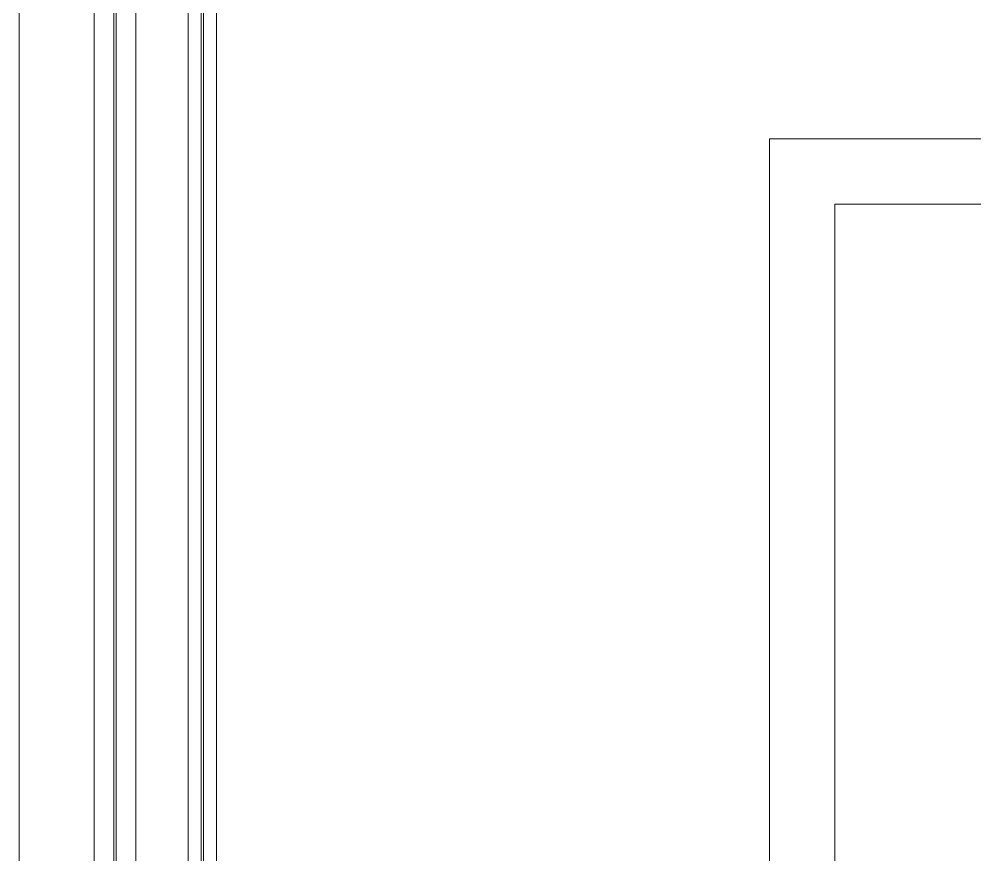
# Model space of a CAD drawing. Extents: x -2598 to 23780, y 0 to 8114.
# Drawn here: x 13047.5 to 13076.79, y 405.06 to 430.67 of the extents above; entities that cross this region are included whole.
import ezdxf

# ---------------------------------------------------------------- set-up
doc = ezdxf.new("R2010")
doc.units = 0
doc.header["$LTSCALE"] = 25
doc.header["$MEASUREMENT"] = 0
doc.layers.get('0').update_dxf_attribs({"color": 9, "lineweight": 9})
for name, color, linetype, lineweight in [('01', 9, 'Continuous', 9), ('06D', 9, 'Continuous', 9), ('10', 9, 'Continuous', 9), ('14', 9, 'Continuous', 9), ('15', 9, 'Continuous', 9)]:
    doc.layers.add(name, color=color, linetype=linetype, lineweight=lineweight)

# ---------------------------------------------------------------- blocks, each defined once
blk = doc.blocks.new('*U455')
at = {"layer": '15'}
for p, q in [((-1.469, -18.947), (-183.944, -18.947)), ((-1.469, -19.347), (-183.944, -19.347)), ((-1.469, -19.423), (-183.944, -19.423)), ((-1.469, -19.823), (-183.944, -19.823)), ((-1.469, -21.423), (-183.944, -21.423)), ((-1.469, -22.023), (-183.944, -22.023)), ((-1.469, -22.099), (-183.944, -22.099)), ((-1.469, -22.699), (-183.944, -22.699))]:
    blk.add_line(p, q, dxfattribs=at)
blk = doc.blocks.new('p-kolon_80x80')
blk.add_lwpolyline([(-40, -40), (40, -40), (40, 40), (-40, 40)], close=True)
blk = doc.blocks.new('p-2. kat planı')
at = {"layer": '06D'}
blk.add_lwpolyline([(13047.5, 1124.027), (13047.5, 320), (15478.819, 320)], dxfattribs=at)
at = {"layer": '14'}
blk.add_lwpolyline([(13070.5, 427), (13154.5, 427), (13154.5, 343), (13070.5, 343)], close=True, dxfattribs=at)
at = {"layer": '01'}
blk.add_blockref('p-kolon_80x80', (13112.5, 385), dxfattribs=at)
at = {"layer": '10', "rotation": 270}
blk.add_blockref('*U455', (13072.5, 385), dxfattribs=at)

msp = doc.modelspace()

# ---------------------------------------------------------------- block references
msp.add_blockref('p-2. kat planı', (0, 0))

doc.saveas('drawing.dxf')
